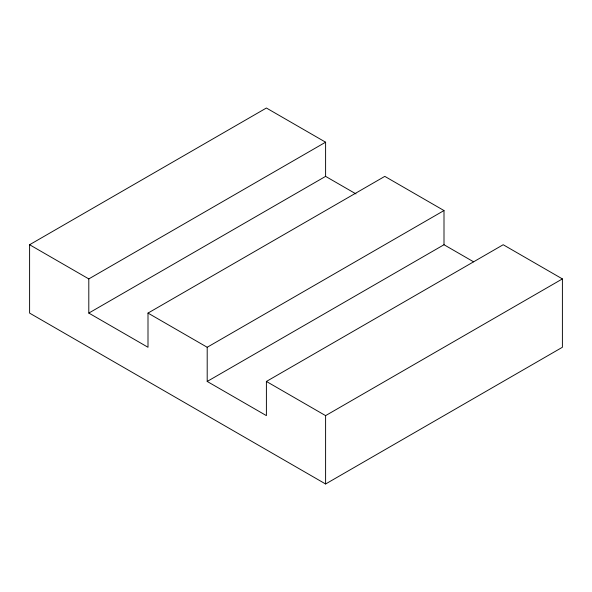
<?xml version="1.0" encoding="UTF-8"?>
<svg xmlns="http://www.w3.org/2000/svg" width="592" height="592" viewBox="0 0 592 592"><rect width="100%" height="100%" fill="white"/><g stroke="black" fill="none" stroke-linecap="round" stroke-linejoin="round"><path stroke-width="0.89" d="M207.2 381.448L444 244.733L444 210.552L207.2 347.267L207.2 381.448L266.4 415.628L266.4 381.448L503.2 244.733L562.4 278.913L562.4 347.267L325.6 483.982L29.6 313.087L29.6 244.733L266.4 108.018L325.6 142.198L325.6 176.372L88.8 313.087L88.8 278.913L325.6 142.198M88.8 313.087L148 347.267L148 313.087L384.8 176.372L444 210.552M266.4 381.448L325.6 415.628L562.4 278.913M325.6 176.372L355.999 193.924M444 244.733L473.6 261.819M29.6 244.733L88.8 278.913M148 313.087L207.2 347.267M325.6 415.628L325.6 483.982"/></g></svg>
